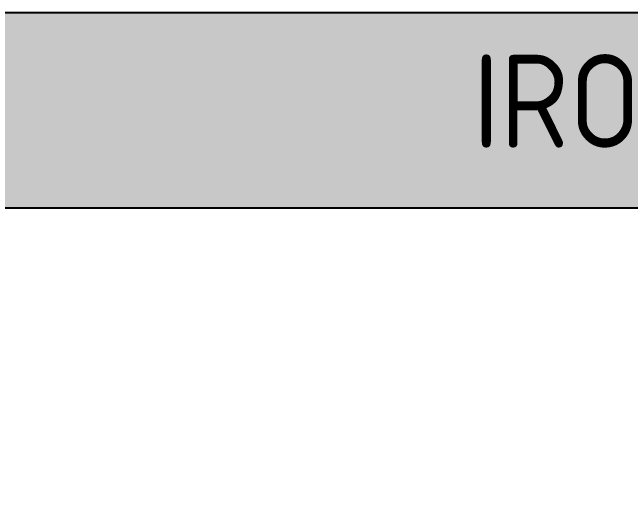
# Model space of a CAD drawing. Extents: x 12262 to 40734, y 30451 to 49613.
# Drawn here: x 23954 to 26276, y 47746 to 49613 of the extents above; entities that cross this region are included whole.
import ezdxf

# ---------------------------------------------------------------- set-up
doc = ezdxf.new("R2010")
doc.units = 0
doc.header["$LTSCALE"] = 0.85
doc.header["$MEASUREMENT"] = 0
doc.layers.get('0').update_dxf_attribs({"linetype": 'CONTINUOUS'})
doc.layers.add('www.cad-blocks.net', color=7, linetype='CONTINUOUS')
doc.styles.get("Standard").update_dxf_attribs({"font": 'ISOCP'})

# ---------------------------------------------------------------- blocks, each defined once
blk = doc.blocks.new('FORMAT')
at = {"layer": 'www.cad-blocks.net', "true_color": 0x546d8e}
h = blk.add_hatch(color=155, dxfattribs=at)
h.set_gradient(color1=(68, 68, 68), color2=(84, 109, 142), tint=1)
h.paths.add_polyline_path([(14872.5, 49612.8), (14872.5, 48879.2), (40733.8, 48879.2), (40733.8, 49612.8)])
at = {"layer": 'www.cad-blocks.net', "color": 155, "true_color": 0x546d8e}
for p, q in [((14872.5, 49612.8), (40733.8, 49612.8)), ((14872.5, 48879.2), (40733.8, 48879.2)), ((14872.5, 48879.2), (40733.8, 48879.2))]:
    blk.add_line(p, q, dxfattribs=at)
blk.add_lwpolyline([(14872.5, 48879.2), (40733.8, 48879.2), (40733.8, 30902.9), (14872.5, 30902.9)], close=True, dxfattribs=at)
at = {"layer": 'www.cad-blocks.net', "insert": (25683.3, 49454.9), "char_height": 350, "attachment_point": 1}
blk.add_mtext_dynamic_manual_height_columns('{\\C255;\\c16777215;IRON WORK}', width=30676.089, gutter_width=12.5, heights=[0], dxfattribs=at)

msp = doc.modelspace()

# ---------------------------------------------------------------- block references
msp.add_blockref('FORMAT', (0, 0))

doc.saveas('drawing.dxf')
